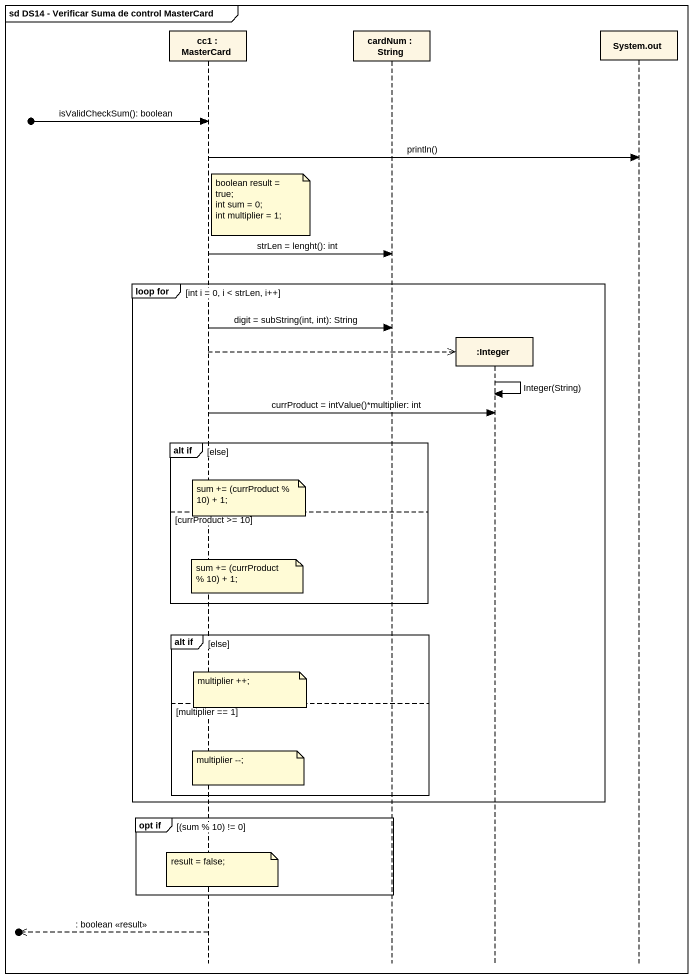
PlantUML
@startuml
mainframe sd DS14 - Verificar Suma de control MasterCard
hide footbox
participant "cc1 : MasterCard" as cc1
participant "cardNum : String" as cardNum
participant ":Integer" as Integer
participant "System.out" as System_out

[o-> cc1 : isValidCheckSum(): boolean
cc1 -> System_out : println()
note right of cc1
  boolean result = true;
  int sum = 0;
  int multiplier = 1;
end note
cc1 -> cardNum : strLen = lenght(): int
group loop for [int i = 0, i < strLen, i++]
  cc1 -> cardNum : digit = subString(int, int): String
  cc1 -->> Integer **
  Integer -> Integer : Integer(String)
  cc1 -> Integer : currProduct = intValue()*multiplier: int
  group alt if [else]
    note over cc1 : sum += (currProduct % 10) + 1;
  else currProduct >= 10
    note over cc1 : sum += (currProduct % 10) + 1;
  end
  group alt if [else]
    note over cc1 : multiplier ++;
  else multiplier == 1
    note over cc1 : multiplier --;
  end
end
group opt if [(sum % 10) != 0]
  note over cc1 : result = false;
end
[o<<-- cc1 : : boolean <<result>>
@enduml
